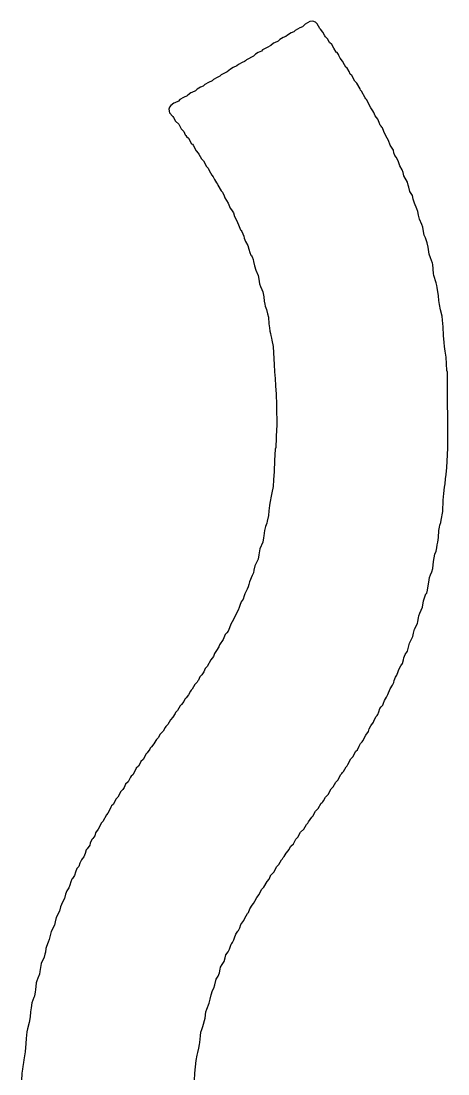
# Model space of a CAD drawing. Header units: inches. Extents: x 0 to 5379, y 0 to 5429.
# Drawn here: x 307.018 to 307.949, y 125.343 to 127.64 of the extents above; entities that cross this region are included whole.
import ezdxf

# ---------------------------------------------------------------- set-up
doc = ezdxf.new("R2010")
doc.units = ezdxf.units.IN
doc.layers.add('Bottom Overlay', color=54, linetype='Continuous')

msp = doc.modelspace()

# ---------------------------------------------------------------- linework, layer by layer
at = {"layer": 'Bottom Overlay'}
for p, q in [((307.6476, 127.6387), (307.6374, 127.6331)), ((307.6543, 127.6398), (307.6476, 127.6387)), ((307.66, 127.6376), (307.6543, 127.6398)), ((307.6639, 127.6336), (307.66, 127.6376)), ((307.6696, 127.6235), (307.6639, 127.6336)), ((307.607, 127.6139), (307.5991, 127.6094)), ((307.6127, 127.6162), (307.607, 127.6139)), ((307.616, 127.6195), (307.6127, 127.6162)), ((307.6262, 127.6252), (307.616, 127.6195)), ((307.6318, 127.6274), (307.6262, 127.6252)), ((307.6374, 127.6331), (307.6318, 127.6274)), ((307.6712, 127.6218), (307.6696, 127.6235)), ((307.6763, 127.6156), (307.6712, 127.6218)), ((307.6808, 127.6077), (307.6763, 127.6156)), ((307.5687, 127.5914), (307.5625, 127.5863)), ((307.571, 127.5925), (307.5687, 127.5914)), ((307.5788, 127.5959), (307.571, 127.5925)), ((307.5822, 127.5993), (307.5788, 127.5959)), ((307.5901, 127.6038), (307.5822, 127.5993)), ((307.5957, 127.606), (307.5901, 127.6038)), ((307.5991, 127.6094), (307.5957, 127.606)), ((307.682, 127.6055), (307.6808, 127.6077)), ((307.6865, 127.601), (307.682, 127.6055)), ((307.691, 127.5931), (307.6865, 127.601)), ((307.6955, 127.5886), (307.691, 127.5931)), ((307.7, 127.5807), (307.6955, 127.5886)), ((307.5293, 127.5677), (307.5248, 127.5632)), ((307.5349, 127.5711), (307.5293, 127.5677)), ((307.5428, 127.5745), (307.5349, 127.5711)), ((307.545, 127.5767), (307.5428, 127.5745)), ((307.5552, 127.5824), (307.545, 127.5767)), ((307.5625, 127.5863), (307.5552, 127.5824)), ((307.7051, 127.5722), (307.7, 127.5807)), ((307.7073, 127.5711), (307.7051, 127.5722)), ((307.7101, 127.5671), (307.7073, 127.5711)), ((307.7112, 127.5649), (307.7101, 127.5671)), ((307.7141, 127.5587), (307.7112, 127.5649)), ((307.4887, 127.5418), (307.4808, 127.5384)), ((307.4921, 127.5452), (307.4887, 127.5418)), ((307.5, 127.5497), (307.4921, 127.5452)), ((307.5056, 127.5519), (307.5, 127.5497)), ((307.5079, 127.5531), (307.5056, 127.5519)), ((307.5101, 127.5553), (307.5079, 127.5531)), ((307.5248, 127.5632), (307.5101, 127.5553)), ((307.7191, 127.5525), (307.7141, 127.5587)), ((307.7236, 127.5446), (307.7191, 127.5525)), ((307.7265, 127.5395), (307.7236, 127.5446)), ((307.4515, 127.5193), (307.4459, 127.517)), ((307.4549, 127.5226), (307.4515, 127.5193)), ((307.4673, 127.5294), (307.4549, 127.5226)), ((307.4752, 127.535), (307.4673, 127.5294)), ((307.4808, 127.5384), (307.4752, 127.535)), ((307.7287, 127.5384), (307.7265, 127.5395)), ((307.7338, 127.53), (307.7287, 127.5384)), ((307.736, 127.5243), (307.7338, 127.53)), ((307.7394, 127.5209), (307.736, 127.5243)), ((307.7462, 127.5086), (307.7394, 127.5209)), ((307.4098, 127.4956), (307.4019, 127.4911)), ((307.4155, 127.4979), (307.4098, 127.4956)), ((307.4188, 127.5012), (307.4155, 127.4979)), ((307.4267, 127.5057), (307.4188, 127.5012)), ((307.4346, 127.5091), (307.4267, 127.5057)), ((307.438, 127.5125), (307.4346, 127.5091)), ((307.4459, 127.517), (307.438, 127.5125)), ((307.7507, 127.504), (307.7462, 127.5086)), ((307.7574, 127.4917), (307.7507, 127.504)), ((307.3726, 127.4731), (307.3647, 127.4686)), ((307.3805, 127.4764), (307.3726, 127.4731)), ((307.3822, 127.4781), (307.3805, 127.4764)), ((307.3884, 127.4832), (307.3822, 127.4781)), ((307.3907, 127.4843), (307.3884, 127.4832)), ((307.3985, 127.4877), (307.3907, 127.4843)), ((307.4019, 127.4911), (307.3985, 127.4877)), ((307.7586, 127.4894), (307.7574, 127.4917)), ((307.7608, 127.4871), (307.7586, 127.4894)), ((307.7687, 127.4725), (307.7608, 127.4871)), ((307.3416, 127.4522), (307.3405, 127.4477)), ((307.345, 127.4556), (307.3416, 127.4522)), ((307.3512, 127.4607), (307.345, 127.4556)), ((307.3535, 127.4618), (307.3512, 127.4607)), ((307.3614, 127.4652), (307.3535, 127.4618)), ((307.3647, 127.4686), (307.3614, 127.4652)), ((307.7698, 127.4702), (307.7687, 127.4725)), ((307.7715, 127.4686), (307.7698, 127.4702)), ((307.7806, 127.4505), (307.7715, 127.4686)), ((307.7856, 127.4443), (307.7806, 127.4505)), ((307.3405, 127.4477), (307.3416, 127.4398)), ((307.3416, 127.4398), (307.3495, 127.4319)), ((307.3495, 127.4319), (307.3507, 127.4297)), ((307.3507, 127.4297), (307.3552, 127.4218)), ((307.7873, 127.4404), (307.7856, 127.4443)), ((307.7901, 127.4331), (307.7873, 127.4404)), ((307.7935, 127.4297), (307.7901, 127.4331)), ((307.7963, 127.4257), (307.7935, 127.4297)), ((307.3552, 127.4218), (307.3619, 127.415)), ((307.3619, 127.415), (307.3676, 127.4049)), ((307.3676, 127.4049), (307.3732, 127.3992)), ((307.7991, 127.4184), (307.7963, 127.4257)), ((307.8014, 127.4128), (307.7991, 127.4184)), ((307.8037, 127.4105), (307.8014, 127.4128)), ((307.8048, 127.4083), (307.8037, 127.4105)), ((307.8065, 127.4066), (307.8048, 127.4083)), ((307.8093, 127.3992), (307.8065, 127.4066)), ((307.3732, 127.3992), (307.376, 127.3919)), ((307.376, 127.3919), (307.3777, 127.3902)), ((307.3777, 127.3902), (307.3788, 127.388)), ((307.3788, 127.388), (307.3833, 127.3846)), ((307.3833, 127.3846), (307.3901, 127.3722)), ((307.8138, 127.3891), (307.8093, 127.3992)), ((307.8194, 127.379), (307.8138, 127.3891)), ((307.3901, 127.3722), (307.3924, 127.3711)), ((307.3924, 127.3711), (307.3935, 127.3688)), ((307.3935, 127.3688), (307.4002, 127.3564)), ((307.8234, 127.3694), (307.8194, 127.379)), ((307.8301, 127.3581), (307.8234, 127.3694)), ((307.8313, 127.3525), (307.8301, 127.3581)), ((307.4002, 127.3564), (307.4047, 127.3519)), ((307.4047, 127.3519), (307.4059, 127.3497)), ((307.4059, 127.3497), (307.4115, 127.3395)), ((307.4115, 127.3395), (307.416, 127.335)), ((307.416, 127.335), (307.4228, 127.3226)), ((307.8329, 127.3463), (307.8313, 127.3525)), ((307.8363, 127.3429), (307.8329, 127.3463)), ((307.8408, 127.335), (307.8363, 127.3429)), ((307.8442, 127.3238), (307.8408, 127.335)), ((307.4228, 127.3226), (307.4262, 127.3192)), ((307.4262, 127.3192), (307.4284, 127.3136)), ((307.4284, 127.3136), (307.434, 127.3035)), ((307.8493, 127.3153), (307.8442, 127.3238)), ((307.8515, 127.3097), (307.8493, 127.3153)), ((307.434, 127.3035), (307.4374, 127.3001)), ((307.4374, 127.3001), (307.4397, 127.2945)), ((307.4397, 127.2945), (307.4442, 127.2866)), ((307.8532, 127.3023), (307.8515, 127.3097)), ((307.8606, 127.2883), (307.8532, 127.3023)), ((307.4442, 127.2866), (307.4464, 127.2843)), ((307.4464, 127.2843), (307.4476, 127.2821)), ((307.4476, 127.2821), (307.4543, 127.2697)), ((307.4543, 127.2697), (307.4577, 127.2663)), ((307.4577, 127.2663), (307.4611, 127.2584)), ((307.8622, 127.2821), (307.8606, 127.2883)), ((307.8634, 127.2775), (307.8622, 127.2821)), ((307.8662, 127.268), (307.8634, 127.2775)), ((307.8718, 127.259), (307.8662, 127.268)), ((307.4611, 127.2584), (307.4622, 127.2539)), ((307.4622, 127.2539), (307.4701, 127.2426)), ((307.8735, 127.2516), (307.8718, 127.259)), ((307.8758, 127.2426), (307.8735, 127.2516)), ((307.4701, 127.2426), (307.474, 127.2319)), ((307.474, 127.2319), (307.4769, 127.228)), ((307.4769, 127.228), (307.4814, 127.2212)), ((307.4814, 127.2212), (307.4836, 127.2133)), ((307.8814, 127.2302), (307.8758, 127.2426)), ((307.8837, 127.2246), (307.8814, 127.2302)), ((307.8848, 127.2167), (307.8837, 127.2246)), ((307.4836, 127.2133), (307.4881, 127.2054)), ((307.4881, 127.2054), (307.4926, 127.1953)), ((307.887, 127.2077), (307.8848, 127.2167)), ((307.8921, 127.1959), (307.887, 127.2077)), ((307.4926, 127.1953), (307.4966, 127.1846)), ((307.4966, 127.1846), (307.4983, 127.1829)), ((307.4983, 127.1829), (307.4994, 127.1806)), ((307.4994, 127.1806), (307.5039, 127.1705)), ((307.8944, 127.1902), (307.8921, 127.1959)), ((307.8961, 127.1806), (307.8944, 127.1902)), ((307.8972, 127.1728), (307.8961, 127.1806)), ((307.5039, 127.1705), (307.505, 127.166)), ((307.505, 127.166), (307.5079, 127.1587)), ((307.5079, 127.1587), (307.5129, 127.1502)), ((307.9, 127.1666), (307.8972, 127.1728)), ((307.9039, 127.1558), (307.9, 127.1666)), ((307.9062, 127.1468), (307.9039, 127.1558)), ((307.5129, 127.1502), (307.5152, 127.1423)), ((307.5152, 127.1423), (307.5169, 127.135)), ((307.5169, 127.135), (307.5191, 127.1294)), ((307.5191, 127.1294), (307.5208, 127.1277)), ((307.9084, 127.1311), (307.9062, 127.1468)), ((307.9107, 127.1232), (307.9084, 127.1311)), ((307.5208, 127.1277), (307.5219, 127.1254)), ((307.5219, 127.1254), (307.5242, 127.1198)), ((307.5242, 127.1198), (307.5253, 127.1153)), ((307.5253, 127.1153), (307.527, 127.1057)), ((307.527, 127.1057), (307.5304, 127.0967)), ((307.9152, 127.1119), (307.9107, 127.1232)), ((307.9163, 127.1085), (307.9152, 127.1119)), ((307.9175, 127.0894), (307.9163, 127.1085)), ((307.5304, 127.0967), (307.5355, 127.0849)), ((307.5355, 127.0849), (307.5366, 127.077)), ((307.9186, 127.0849), (307.9175, 127.0894)), ((307.9231, 127.0691), (307.9186, 127.0849)), ((307.5366, 127.077), (307.5383, 127.0663)), ((307.5383, 127.0663), (307.5405, 127.0606)), ((307.5405, 127.0606), (307.5433, 127.0544)), ((307.9248, 127.0629), (307.9231, 127.0691)), ((307.9259, 127.0584), (307.9248, 127.0629)), ((307.5433, 127.0544), (307.5456, 127.0488)), ((307.5456, 127.0488), (307.5473, 127.0381)), ((307.5473, 127.0381), (307.5484, 127.0291)), ((307.9282, 127.0403), (307.9259, 127.0584)), ((307.9293, 127.0302), (307.9282, 127.0403)), ((307.5484, 127.0291), (307.5495, 127.0223)), ((307.5495, 127.0223), (307.5507, 127.0178)), ((307.5507, 127.0178), (307.5535, 127.0105)), ((307.9304, 127.0212), (307.9293, 127.0302)), ((307.9327, 127.0099), (307.9304, 127.0212)), ((307.5535, 127.0105), (307.5557, 127.0015)), ((307.5557, 127.0015), (307.5574, 126.9941)), ((307.5574, 126.9941), (307.5586, 126.9795)), ((307.9361, 126.9964), (307.9327, 127.0099)), ((307.9372, 126.9874), (307.9361, 126.9964)), ((307.5586, 126.9795), (307.5597, 126.9705)), ((307.5597, 126.9705), (307.5608, 126.9637)), ((307.9383, 126.9727), (307.9372, 126.9874)), ((307.9394, 126.9536), (307.9383, 126.9727)), ((307.5608, 126.9637), (307.5619, 126.9581)), ((307.5619, 126.9581), (307.5631, 126.9536)), ((307.5631, 126.9536), (307.5642, 126.9479)), ((307.5642, 126.9479), (307.5653, 126.9434)), ((307.9406, 126.9389), (307.9394, 126.9536)), ((307.5653, 126.9434), (307.5676, 126.9299)), ((307.5676, 126.9299), (307.5687, 126.9164)), ((307.9417, 126.9299), (307.9406, 126.9389)), ((307.9428, 126.9198), (307.9417, 126.9299)), ((307.5687, 126.9164), (307.5698, 126.8905)), ((307.9451, 126.9063), (307.9428, 126.9198)), ((307.9468, 126.8775), (307.9451, 126.9063)), ((307.5698, 126.8905), (307.571, 126.8747)), ((307.9479, 126.8741), (307.9468, 126.8775)), ((307.571, 126.8747), (307.5721, 126.8601)), ((307.5721, 126.8601), (307.5732, 126.8443)), ((307.949, 126.7085), (307.9479, 126.8741)), ((307.5732, 126.8443), (307.5743, 126.8262)), ((307.5743, 126.8262), (307.5755, 126.8026)), ((307.5755, 126.8026), (307.576, 126.7547)), ((307.5749, 126.7513), (307.5738, 126.7096)), ((307.576, 126.7547), (307.5749, 126.7513)), ((307.5726, 126.7062), (307.571, 126.6809)), ((307.5738, 126.7096), (307.5726, 126.7062)), ((307.9468, 126.6657), (307.9479, 126.6938)), ((307.9479, 126.6938), (307.949, 126.7085)), ((307.571, 126.6809), (307.5698, 126.6572)), ((307.5698, 126.6572), (307.5687, 126.6392)), ((307.9439, 126.6414), (307.9451, 126.6505)), ((307.9451, 126.6505), (307.9468, 126.6657)), ((307.5676, 126.6245), (307.5653, 126.611)), ((307.5687, 126.6392), (307.5676, 126.6245)), ((307.94, 126.6093), (307.9417, 126.6234)), ((307.9417, 126.6234), (307.9428, 126.6302)), ((307.9428, 126.6302), (307.9439, 126.6414)), ((307.5653, 126.611), (307.5631, 126.5997)), ((307.9389, 126.5947), (307.94, 126.6093)), ((307.5597, 126.5828), (307.5586, 126.5716)), ((307.5608, 126.5885), (307.5597, 126.5828)), ((307.5619, 126.5952), (307.5608, 126.5885)), ((307.5631, 126.5997), (307.5619, 126.5952)), ((307.9377, 126.5699), (307.9389, 126.5947)), ((307.5574, 126.5614), (307.5552, 126.549)), ((307.5586, 126.5716), (307.5574, 126.5614)), ((307.9344, 126.5507), (307.9377, 126.5699)), ((307.5512, 126.5372), (307.549, 126.5282)), ((307.5541, 126.5445), (307.5512, 126.5372)), ((307.5552, 126.549), (307.5541, 126.5445)), ((307.9293, 126.5288), (307.9304, 126.5355)), ((307.9304, 126.5355), (307.9315, 126.54)), ((307.9315, 126.54), (307.9332, 126.5462)), ((307.9332, 126.5462), (307.9344, 126.5507)), ((307.5467, 126.5124), (307.5456, 126.5034)), ((307.5479, 126.5169), (307.5467, 126.5124)), ((307.549, 126.5282), (307.5479, 126.5169)), ((307.927, 126.5028), (307.9282, 126.513)), ((307.9282, 126.513), (307.9293, 126.5288)), ((307.5388, 126.4888), (307.5366, 126.4752)), ((307.5456, 126.5034), (307.5388, 126.4888)), ((307.9231, 126.4831), (307.9248, 126.4904)), ((307.9248, 126.4904), (307.9259, 126.4972)), ((307.9259, 126.4972), (307.927, 126.5028)), ((307.5349, 126.4657), (307.5276, 126.4516)), ((307.5366, 126.4752), (307.5349, 126.4657)), ((307.9175, 126.4606), (307.9203, 126.4769)), ((307.9203, 126.4769), (307.9231, 126.4831)), ((307.5259, 126.442), (307.5248, 126.4364)), ((307.5276, 126.4516), (307.5259, 126.442)), ((307.9141, 126.438), (307.9158, 126.4454)), ((307.9158, 126.4454), (307.9175, 126.4606)), ((307.5163, 126.4166), (307.5146, 126.4104)), ((307.5225, 126.4307), (307.5163, 126.4166)), ((307.5248, 126.4364), (307.5225, 126.4307)), ((307.9045, 126.398), (307.9079, 126.4206)), ((307.9079, 126.4206), (307.909, 126.4262)), ((307.909, 126.4262), (307.9113, 126.4319)), ((307.9113, 126.4319), (307.9141, 126.438)), ((307.5112, 126.4003), (307.5062, 126.3907)), ((307.5135, 126.4059), (307.5112, 126.4003)), ((307.5146, 126.4104), (307.5135, 126.4059)), ((307.9028, 126.3918), (307.9045, 126.398)), ((307.4983, 126.3727), (307.4949, 126.3648)), ((307.5022, 126.3789), (307.4983, 126.3727)), ((307.505, 126.3862), (307.5022, 126.3789)), ((307.5062, 126.3907), (307.505, 126.3862)), ((307.8938, 126.3614), (307.8961, 126.3749)), ((307.8961, 126.3749), (307.8972, 126.3795)), ((307.8972, 126.3795), (307.9011, 126.3902)), ((307.9011, 126.3902), (307.9028, 126.3918)), ((307.4915, 126.3547), (307.487, 126.3468)), ((307.4938, 126.3603), (307.4915, 126.3547)), ((307.4949, 126.3648), (307.4938, 126.3603)), ((307.8859, 126.3423), (307.8876, 126.3485)), ((307.8876, 126.3485), (307.8938, 126.3614)), ((307.4757, 126.3242), (307.4724, 126.3163)), ((307.4814, 126.3344), (307.4757, 126.3242)), ((307.487, 126.3468), (307.4814, 126.3344)), ((307.8763, 126.3135), (307.8825, 126.3254)), ((307.8825, 126.3254), (307.8837, 126.3299)), ((307.8837, 126.3299), (307.8848, 126.3378)), ((307.8848, 126.3378), (307.8859, 126.3423)), ((307.4633, 126.3017), (307.4588, 126.2904)), ((307.4667, 126.3051), (307.4633, 126.3017)), ((307.4695, 126.309), (307.4667, 126.3051)), ((307.4724, 126.3163), (307.4695, 126.309)), ((307.8724, 126.2972), (307.8741, 126.3045)), ((307.8741, 126.3045), (307.8763, 126.3135)), ((307.4509, 126.2792), (307.4498, 126.2747)), ((307.4588, 126.2904), (307.4509, 126.2792)), ((307.8622, 126.2713), (307.8651, 126.2831)), ((307.8651, 126.2831), (307.8724, 126.2972)), ((307.4397, 126.26), (307.438, 126.2538)), ((307.4442, 126.2668), (307.4397, 126.26)), ((307.4498, 126.2747), (307.4442, 126.2668)), ((307.8532, 126.251), (307.8561, 126.2583)), ((307.8561, 126.2583), (307.8606, 126.2651)), ((307.8606, 126.2651), (307.8622, 126.2713)), ((307.4318, 126.2465), (307.4239, 126.2318)), ((307.4352, 126.2499), (307.4318, 126.2465)), ((307.438, 126.2538), (307.4352, 126.2499)), ((307.842, 126.2251), (307.8465, 126.233)), ((307.8465, 126.233), (307.8499, 126.2386)), ((307.8499, 126.2386), (307.8521, 126.2465)), ((307.8521, 126.2465), (307.8532, 126.251)), ((307.4126, 126.2138), (307.4081, 126.2093)), ((307.4166, 126.22), (307.4126, 126.2138)), ((307.4194, 126.2273), (307.4166, 126.22)), ((307.4239, 126.2318), (307.4194, 126.2273)), ((307.8346, 126.2087), (307.8363, 126.2104)), ((307.8363, 126.2104), (307.8375, 126.2127)), ((307.8375, 126.2127), (307.8408, 126.2206)), ((307.8408, 126.2206), (307.842, 126.2251)), ((307.3969, 126.1924), (307.3912, 126.1823)), ((307.4025, 126.198), (307.3969, 126.1924)), ((307.4036, 126.2003), (307.4025, 126.198)), ((307.4053, 126.202), (307.4036, 126.2003)), ((307.4081, 126.2093), (307.4053, 126.202)), ((307.8228, 126.1834), (307.8284, 126.1913)), ((307.8284, 126.1913), (307.8307, 126.1969)), ((307.8307, 126.1969), (307.8318, 126.2014)), ((307.8318, 126.2014), (307.8346, 126.2087)), ((307.3783, 126.1637), (307.3754, 126.1608)), ((307.3833, 126.1699), (307.3783, 126.1637)), ((307.3878, 126.1777), (307.3833, 126.1699)), ((307.389, 126.18), (307.3878, 126.1777)), ((307.3912, 126.1823), (307.389, 126.18)), ((307.8104, 126.1575), (307.8149, 126.1653)), ((307.8149, 126.1653), (307.8183, 126.171)), ((307.8183, 126.171), (307.8228, 126.1834)), ((307.3653, 126.1462), (307.3597, 126.1361)), ((307.3681, 126.149), (307.3653, 126.1462)), ((307.3732, 126.1552), (307.3681, 126.149)), ((307.3754, 126.1608), (307.3732, 126.1552)), ((307.8008, 126.14), (307.8037, 126.1439)), ((307.8037, 126.1439), (307.807, 126.1473)), ((307.807, 126.1473), (307.8082, 126.1518)), ((307.8082, 126.1518), (307.8104, 126.1575)), ((307.3495, 126.1214), (307.3439, 126.1158)), ((307.354, 126.1293), (307.3495, 126.1214)), ((307.3552, 126.1315), (307.354, 126.1293)), ((307.3597, 126.1361), (307.3552, 126.1315)), ((307.7879, 126.1146), (307.7924, 126.1225)), ((307.7924, 126.1225), (307.7946, 126.1248)), ((307.7946, 126.1248), (307.7958, 126.127)), ((307.7958, 126.127), (307.798, 126.1327)), ((307.798, 126.1327), (307.8008, 126.14)), ((307.3326, 126.0989), (307.3281, 126.091)), ((307.3338, 126.1011), (307.3326, 126.0989)), ((307.3383, 126.1056), (307.3338, 126.1011)), ((307.3439, 126.1158), (307.3383, 126.1056)), ((307.7755, 126.0898), (307.7772, 126.096)), ((307.7772, 126.096), (307.7811, 126.1022)), ((307.7811, 126.1022), (307.7867, 126.1101)), ((307.7867, 126.1101), (307.7879, 126.1146)), ((307.3135, 126.0729), (307.3123, 126.0707)), ((307.3169, 126.0763), (307.3135, 126.0729)), ((307.3214, 126.0842), (307.3169, 126.0763)), ((307.3281, 126.091), (307.3214, 126.0842)), ((307.7631, 126.0696), (307.7698, 126.082)), ((307.7698, 126.082), (307.7755, 126.0898)), ((307.2988, 126.0515), (307.2932, 126.0436)), ((307.2999, 126.0538), (307.2988, 126.0515)), ((307.3028, 126.0566), (307.2999, 126.0538)), ((307.3078, 126.0628), (307.3028, 126.0566)), ((307.3123, 126.0707), (307.3078, 126.0628)), ((307.7484, 126.047), (307.7518, 126.0504)), ((307.7518, 126.0504), (307.7552, 126.0583)), ((307.7552, 126.0583), (307.7586, 126.0639)), ((307.7586, 126.0639), (307.762, 126.0673)), ((307.762, 126.0673), (307.7631, 126.0696)), ((307.2842, 126.029), (307.2797, 126.0245)), ((307.2909, 126.0414), (307.2842, 126.029)), ((307.2932, 126.0436), (307.2909, 126.0414)), ((307.7304, 126.0177), (307.7372, 126.0301)), ((307.7372, 126.0301), (307.7417, 126.0346)), ((307.7417, 126.0346), (307.7484, 126.047)), ((307.2684, 126.0076), (307.2616, 125.9952)), ((307.2695, 126.0098), (307.2684, 126.0076)), ((307.274, 126.0144), (307.2695, 126.0098)), ((307.2785, 126.0222), (307.274, 126.0144)), ((307.2797, 126.0245), (307.2785, 126.0222)), ((307.7191, 126.0008), (307.7214, 126.0031)), ((307.7214, 126.0031), (307.727, 126.0132)), ((307.727, 126.0132), (307.7293, 126.0155)), ((307.7293, 126.0155), (307.7304, 126.0177)), ((307.2515, 125.9805), (307.2459, 125.9749)), ((307.2571, 125.9907), (307.2515, 125.9805)), ((307.2583, 125.9929), (307.2571, 125.9907)), ((307.2616, 125.9952), (307.2583, 125.9929)), ((307.7045, 125.9794), (307.709, 125.9839)), ((307.709, 125.9839), (307.7158, 125.9963)), ((307.7158, 125.9963), (307.718, 125.9986)), ((307.718, 125.9986), (307.7191, 126.0008)), ((307.2357, 125.9591), (307.229, 125.9467)), ((307.2402, 125.9636), (307.2357, 125.9591)), ((307.2414, 125.9659), (307.2402, 125.9636)), ((307.243, 125.9676), (307.2414, 125.9659)), ((307.2459, 125.9749), (307.243, 125.9676)), ((307.6876, 125.9524), (307.6943, 125.9648)), ((307.6943, 125.9648), (307.6989, 125.9693)), ((307.6989, 125.9693), (307.7045, 125.9794)), ((307.2256, 125.9434), (307.2188, 125.931)), ((307.229, 125.9467), (307.2256, 125.9434)), ((307.6662, 125.922), (307.6724, 125.9338)), ((307.6724, 125.9338), (307.6746, 125.9349)), ((307.6746, 125.9349), (307.6763, 125.9366)), ((307.6763, 125.9366), (307.6774, 125.9389)), ((307.6774, 125.9389), (307.682, 125.9467)), ((307.682, 125.9467), (307.6876, 125.9524)), ((307.2075, 125.9118), (307.2042, 125.9084)), ((307.2121, 125.9197), (307.2075, 125.9118)), ((307.2143, 125.9253), (307.2121, 125.9197)), ((307.2154, 125.9276), (307.2143, 125.9253)), ((307.2188, 125.931), (307.2154, 125.9276)), ((307.656, 125.9084), (307.6605, 125.9163)), ((307.6605, 125.9163), (307.6662, 125.922)), ((307.1929, 125.8904), (307.1906, 125.8848)), ((307.1963, 125.8938), (307.1929, 125.8904)), ((307.2042, 125.9084), (307.1963, 125.8938)), ((307.6403, 125.887), (307.6436, 125.8904)), ((307.6436, 125.8904), (307.6448, 125.8927)), ((307.6448, 125.8927), (307.6521, 125.9034)), ((307.6521, 125.9034), (307.6549, 125.9062)), ((307.6549, 125.9062), (307.656, 125.9084)), ((307.1805, 125.869), (307.1788, 125.8628)), ((307.1861, 125.8769), (307.1805, 125.869)), ((307.1906, 125.8848), (307.1861, 125.8769)), ((307.6234, 125.8622), (307.6279, 125.8701)), ((307.6279, 125.8701), (307.6346, 125.8769)), ((307.6346, 125.8769), (307.6403, 125.887)), ((307.1681, 125.8419), (307.1625, 125.8341)), ((307.1692, 125.8465), (307.1681, 125.8419)), ((307.1726, 125.8543), (307.1692, 125.8465)), ((307.1749, 125.8566), (307.1726, 125.8543)), ((307.1788, 125.8628), (307.1749, 125.8566)), ((307.6065, 125.8397), (307.6121, 125.8453)), ((307.6121, 125.8453), (307.6177, 125.8555)), ((307.6177, 125.8555), (307.6222, 125.86)), ((307.6222, 125.86), (307.6234, 125.8622)), ((307.158, 125.8239), (307.1552, 125.8166)), ((307.1602, 125.8318), (307.158, 125.8239)), ((307.1625, 125.8341), (307.1602, 125.8318)), ((307.5918, 125.8172), (307.5963, 125.825)), ((307.5963, 125.825), (307.6008, 125.8295)), ((307.6008, 125.8295), (307.6019, 125.8318)), ((307.6019, 125.8318), (307.6065, 125.8397)), ((307.1467, 125.8025), (307.1439, 125.7952)), ((307.1501, 125.8104), (307.1467, 125.8025)), ((307.1512, 125.8126), (307.1501, 125.8104)), ((307.1552, 125.8166), (307.1512, 125.8126)), ((307.576, 125.7957), (307.5805, 125.8002)), ((307.5805, 125.8002), (307.5862, 125.8104)), ((307.5862, 125.8104), (307.5884, 125.8126)), ((307.5884, 125.8126), (307.5895, 125.8149)), ((307.5895, 125.8149), (307.5918, 125.8172)), ((307.1349, 125.776), (307.1304, 125.7693)), ((307.1366, 125.7833), (307.1349, 125.776)), ((307.1399, 125.7912), (307.1366, 125.7833)), ((307.1439, 125.7952), (307.1399, 125.7912)), ((307.5591, 125.7676), (307.5619, 125.7749)), ((307.5619, 125.7749), (307.5631, 125.7772)), ((307.5631, 125.7772), (307.5636, 125.7777)), ((307.5636, 125.7777), (307.5693, 125.7833)), ((307.5693, 125.7833), (307.576, 125.7957)), ((307.1247, 125.7546), (307.1225, 125.749)), ((307.1264, 125.7619), (307.1247, 125.7546)), ((307.1287, 125.7676), (307.1264, 125.7619)), ((307.1304, 125.7693), (307.1287, 125.7676)), ((307.5433, 125.7462), (307.5479, 125.7507)), ((307.5479, 125.7507), (307.5546, 125.7631)), ((307.5546, 125.7631), (307.5591, 125.7676)), ((307.1151, 125.7349), (307.1129, 125.7259)), ((307.118, 125.7422), (307.1151, 125.7349)), ((307.1225, 125.749), (307.118, 125.7422)), ((307.5276, 125.7202), (307.5321, 125.7281)), ((307.5321, 125.7281), (307.5355, 125.7315)), ((307.5355, 125.7315), (307.5366, 125.7338)), ((307.5366, 125.7338), (307.5433, 125.7462)), ((307.1039, 125.7078), (307.1022, 125.6983)), ((307.1084, 125.718), (307.1039, 125.7078)), ((307.1129, 125.7259), (307.1084, 125.718)), ((307.5174, 125.7033), (307.5219, 125.7112)), ((307.5219, 125.7112), (307.5253, 125.7146)), ((307.5253, 125.7146), (307.5276, 125.7202)), ((307.0949, 125.6842), (307.0926, 125.6752)), ((307.1022, 125.6983), (307.0949, 125.6842)), ((307.5039, 125.6774), (307.5062, 125.6831)), ((307.5062, 125.6831), (307.5118, 125.6932)), ((307.5118, 125.6932), (307.5141, 125.6955)), ((307.5141, 125.6955), (307.5174, 125.7033)), ((307.0909, 125.6678), (307.0836, 125.6538)), ((307.0926, 125.6752), (307.0909, 125.6678)), ((307.4926, 125.656), (307.4949, 125.6616)), ((307.4949, 125.6616), (307.4977, 125.669)), ((307.4977, 125.669), (307.5039, 125.6774)), ((307.0797, 125.6363), (307.0774, 125.6307)), ((307.0836, 125.6538), (307.0797, 125.6363)), ((307.4791, 125.6301), (307.4825, 125.6357)), ((307.4825, 125.6357), (307.4836, 125.6402)), ((307.4836, 125.6402), (307.4864, 125.6476)), ((307.4864, 125.6476), (307.491, 125.6543)), ((307.491, 125.6543), (307.4926, 125.656)), ((307.0723, 125.6166), (307.0712, 125.6087)), ((307.0735, 125.6211), (307.0723, 125.6166)), ((307.0774, 125.6307), (307.0735, 125.6211)), ((307.4695, 125.6093), (307.4724, 125.6154)), ((307.4724, 125.6154), (307.4763, 125.6262)), ((307.4763, 125.6262), (307.478, 125.6278)), ((307.478, 125.6278), (307.4791, 125.6301)), ((307.0684, 125.598), (307.0622, 125.5839)), ((307.0701, 125.6042), (307.0684, 125.598)), ((307.0712, 125.6087), (307.0701, 125.6042)), ((307.4611, 125.5884), (307.4633, 125.5963)), ((307.4633, 125.5963), (307.465, 125.6025)), ((307.465, 125.6025), (307.4695, 125.6093)), ((307.0594, 125.5664), (307.0582, 125.5608)), ((307.0622, 125.5839), (307.0594, 125.5664)), ((307.4509, 125.5636), (307.4521, 125.5715)), ((307.4521, 125.5715), (307.4532, 125.576)), ((307.4532, 125.576), (307.4566, 125.5816)), ((307.4566, 125.5816), (307.4611, 125.5884)), ((307.0526, 125.5461), (307.0515, 125.5416)), ((307.0549, 125.5518), (307.0526, 125.5461)), ((307.0582, 125.5608), (307.0549, 125.5518)), ((307.4408, 125.5377), (307.4436, 125.5495)), ((307.4436, 125.5495), (307.4481, 125.5563)), ((307.4481, 125.5563), (307.4509, 125.5636)), ((307.0487, 125.5219), (307.0475, 125.5129)), ((307.0498, 125.5264), (307.0487, 125.5219)), ((307.0515, 125.5416), (307.0498, 125.5264)), ((307.4324, 125.5157), (307.4357, 125.5247)), ((307.4357, 125.5247), (307.4386, 125.5298)), ((307.4386, 125.5298), (307.4408, 125.5377)), ((307.0419, 125.4983), (307.0402, 125.4875)), ((307.0464, 125.5095), (307.0419, 125.4983)), ((307.0475, 125.5129), (307.0464, 125.5095)), ((307.4284, 125.4971), (307.4307, 125.5061)), ((307.4307, 125.5061), (307.4324, 125.5157)), ((307.0391, 125.4785), (307.038, 125.4673)), ((307.0402, 125.4875), (307.0391, 125.4785)), ((307.4194, 125.4644), (307.4211, 125.4785)), ((307.4211, 125.4785), (307.4233, 125.4842)), ((307.4233, 125.4842), (307.4284, 125.4971)), ((307.0357, 125.4549), (307.0323, 125.4413)), ((307.038, 125.4673), (307.0357, 125.4549)), ((307.4149, 125.4464), (307.4194, 125.4644)), ((307.0306, 125.4352), (307.0295, 125.4205)), ((307.0323, 125.4413), (307.0306, 125.4352)), ((307.4093, 125.4261), (307.4104, 125.434)), ((307.4104, 125.434), (307.4121, 125.4402)), ((307.4121, 125.4402), (307.4149, 125.4464)), ((307.0284, 125.4092), (307.0273, 125.3912)), ((307.0295, 125.4205), (307.0284, 125.4092)), ((307.4059, 125.3991), (307.407, 125.407)), ((307.407, 125.407), (307.4081, 125.4115)), ((307.4081, 125.4115), (307.4093, 125.4261)), ((307.0273, 125.3912), (307.0244, 125.3737)), ((307.3997, 125.3726), (307.4019, 125.3839)), ((307.4019, 125.3839), (307.4036, 125.3901)), ((307.4036, 125.3901), (307.4059, 125.3991)), ((307.0233, 125.3681), (307.0222, 125.3591)), ((307.0244, 125.3737), (307.0233, 125.3681)), ((307.3974, 125.3444), (307.3997, 125.3726)), ((307.0199, 125.3444), (307.0182, 125.3112)), ((307.0211, 125.3535), (307.0199, 125.3444)), ((307.0222, 125.3591), (307.0211, 125.3535)), ((307.3963, 125.3287), (307.3974, 125.3444))]:
    msp.add_line(p, q, dxfattribs=at)

doc.saveas('drawing.dxf')
